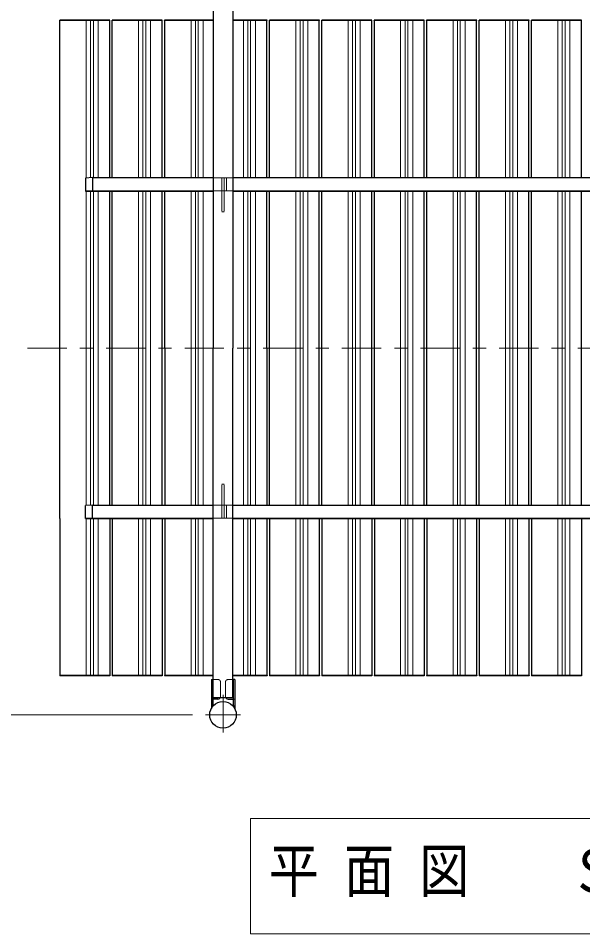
# Model space of a CAD drawing. Units: millimetres on the paper. Extents: x -385 to 0, y 0 to 267.
# Drawn here: x -320.4 to -277.4, y 160.7 to 230.6 of the extents above; entities that cross this region are included whole.
import ezdxf

# ---------------------------------------------------------------- set-up
doc = ezdxf.new("R2010")
doc.units = ezdxf.units.MM
doc.linetypes.add('USER1', pattern=[4.5, 2.5, -2])
doc.linetypes.add('USER2', pattern=[6, 3, -1, 1, -1])
doc.layers.add('LY_1', color=4, linetype='Continuous', lineweight=25)
doc.styles.add('ＭＳ ゴシック', font='')
doc.styles.get('ＭＳ ゴシック').set_extended_font_data('MS Gothic')

msp = doc.modelspace()

# ---------------------------------------------------------------- linework, layer by layer
at = {"layer": 'LY_1', "color": 70}
for p, q in [((-305.56, 232.087), (-305.56, 205.387)), ((-304.06, 232.087), (-304.06, 205.387)), ((-305.56, 178.687), (-305.56, 205.387)), ((-304.06, 178.687), (-304.06, 205.387)), ((-304.06, 178.687), (-305.56, 178.687))]:
    msp.add_line(p, q, dxfattribs=at)
at = {"layer": 'LY_1', "color": 131}
for p, q in [((-313.45, 230.419), (-317.27, 230.419)), ((-317.27, 230.387), (-317.27, 230.419)), ((-313.45, 230.387), (-317.27, 230.387)), ((-317.26, 218.396), (-317.26, 230.387)), ((-313.46, 218.396), (-313.46, 230.387)), ((-313.45, 230.387), (-313.45, 230.419)), ((-309.45, 230.419), (-313.27, 230.419)), ((-313.27, 230.387), (-313.27, 230.419)), ((-309.45, 230.387), (-313.27, 230.387)), ((-313.26, 218.396), (-313.26, 230.387)), ((-309.46, 218.396), (-309.46, 230.387)), ((-309.45, 230.387), (-309.45, 230.419)), ((-305.56, 230.419), (-309.27, 230.419)), ((-309.27, 230.387), (-309.27, 230.419)), ((-305.56, 230.387), (-309.27, 230.387)), ((-309.26, 218.387), (-309.26, 230.387)), ((-301.45, 230.419), (-304.06, 230.419)), ((-301.45, 230.387), (-304.06, 230.387)), ((-301.46, 218.387), (-301.46, 230.387)), ((-301.45, 230.387), (-301.45, 230.419)), ((-297.45, 230.419), (-301.27, 230.419)), ((-301.27, 230.387), (-301.27, 230.419)), ((-297.45, 230.387), (-301.27, 230.387)), ((-301.26, 218.396), (-301.26, 230.387)), ((-297.46, 218.396), (-297.46, 230.387)), ((-297.45, 230.387), (-297.45, 230.419)), ((-293.45, 230.419), (-297.27, 230.419)), ((-297.27, 230.387), (-297.27, 230.419)), ((-293.45, 230.387), (-297.27, 230.387)), ((-297.26, 218.396), (-297.26, 230.387)), ((-293.46, 218.396), (-293.46, 230.387)), ((-293.45, 230.387), (-293.45, 230.419)), ((-289.45, 230.419), (-293.27, 230.419)), ((-293.27, 230.387), (-293.27, 230.419)), ((-289.45, 230.387), (-293.27, 230.387)), ((-293.26, 218.396), (-293.26, 230.387)), ((-289.46, 218.396), (-289.46, 230.387)), ((-289.45, 230.387), (-289.45, 230.419)), ((-285.45, 230.419), (-289.27, 230.419)), ((-289.27, 230.387), (-289.27, 230.419)), ((-285.45, 230.387), (-289.27, 230.387)), ((-289.26, 218.396), (-289.26, 230.387)), ((-285.46, 218.396), (-285.46, 230.387)), ((-285.45, 230.387), (-285.45, 230.419)), ((-281.45, 230.419), (-285.27, 230.419)), ((-285.27, 230.387), (-285.27, 230.419)), ((-281.45, 230.387), (-285.27, 230.387)), ((-285.26, 218.396), (-285.26, 230.387)), ((-281.46, 218.396), (-281.46, 230.387)), ((-281.45, 230.387), (-281.45, 230.419)), ((-277.45, 230.419), (-281.27, 230.419)), ((-281.27, 230.387), (-281.27, 230.419)), ((-277.45, 230.387), (-281.27, 230.387)), ((-281.26, 218.396), (-281.26, 230.387)), ((-277.46, 218.396), (-277.46, 230.387)), ((-277.45, 230.387), (-277.45, 230.419)), ((-317.26, 193.401), (-317.26, 217.357)), ((-313.46, 193.401), (-313.46, 217.357)), ((-313.26, 193.401), (-313.26, 217.357)), ((-309.46, 193.401), (-309.46, 217.357)), ((-309.26, 205.387), (-309.26, 217.387)), ((-301.46, 205.387), (-301.46, 217.387)), ((-301.26, 193.401), (-301.26, 217.357)), ((-297.46, 193.401), (-297.46, 217.357)), ((-297.26, 193.401), (-297.26, 217.357)), ((-293.46, 193.401), (-293.46, 217.357)), ((-293.26, 193.401), (-293.26, 217.357)), ((-289.46, 193.401), (-289.46, 217.357)), ((-289.26, 193.401), (-289.26, 217.357)), ((-285.46, 193.401), (-285.46, 217.357)), ((-285.26, 193.401), (-285.26, 217.357)), ((-281.46, 193.401), (-281.46, 217.357)), ((-281.26, 193.401), (-281.26, 217.357)), ((-277.46, 193.401), (-277.46, 217.357)), ((-309.26, 205.387), (-309.26, 193.387)), ((-301.46, 205.387), (-301.46, 193.387)), ((-317.26, 192.362), (-317.26, 180.387)), ((-313.46, 192.362), (-313.46, 180.387)), ((-313.26, 192.362), (-313.26, 180.387)), ((-309.46, 192.362), (-309.46, 180.387)), ((-309.26, 192.387), (-309.26, 180.387)), ((-301.46, 192.387), (-301.46, 180.387)), ((-301.26, 192.362), (-301.26, 180.387)), ((-297.46, 192.362), (-297.46, 180.387)), ((-297.26, 192.362), (-297.26, 180.387)), ((-293.46, 192.362), (-293.46, 180.387)), ((-293.26, 192.362), (-293.26, 180.387)), ((-289.46, 192.362), (-289.46, 180.387)), ((-289.26, 192.362), (-289.26, 180.387)), ((-285.46, 192.362), (-285.46, 180.387)), ((-285.26, 192.362), (-285.26, 180.387)), ((-281.46, 192.362), (-281.46, 180.387)), ((-281.26, 192.362), (-281.26, 180.387)), ((-277.46, 192.362), (-277.46, 180.387)), ((-317.27, 180.387), (-317.27, 180.355)), ((-313.45, 180.387), (-317.27, 180.387)), ((-313.45, 180.355), (-317.27, 180.355)), ((-313.45, 180.387), (-313.45, 180.355)), ((-313.27, 180.387), (-313.27, 180.355)), ((-309.45, 180.387), (-313.27, 180.387)), ((-309.45, 180.355), (-313.27, 180.355)), ((-309.45, 180.387), (-309.45, 180.355)), ((-309.27, 180.387), (-309.27, 180.355)), ((-305.56, 180.387), (-309.27, 180.387)), ((-305.56, 180.355), (-309.27, 180.355)), ((-301.45, 180.387), (-304.06, 180.387)), ((-301.45, 180.355), (-304.06, 180.355)), ((-301.45, 180.387), (-301.45, 180.355)), ((-301.27, 180.387), (-301.27, 180.355)), ((-297.45, 180.387), (-301.27, 180.387)), ((-297.45, 180.355), (-301.27, 180.355)), ((-297.45, 180.387), (-297.45, 180.355)), ((-297.27, 180.387), (-297.27, 180.355)), ((-293.45, 180.387), (-297.27, 180.387)), ((-293.45, 180.355), (-297.27, 180.355)), ((-293.45, 180.387), (-293.45, 180.355)), ((-293.27, 180.387), (-293.27, 180.355)), ((-289.45, 180.387), (-293.27, 180.387)), ((-289.45, 180.355), (-293.27, 180.355)), ((-289.45, 180.387), (-289.45, 180.355)), ((-289.27, 180.387), (-289.27, 180.355)), ((-285.45, 180.387), (-289.27, 180.387)), ((-285.45, 180.355), (-289.27, 180.355)), ((-285.45, 180.387), (-285.45, 180.355)), ((-285.27, 180.387), (-285.27, 180.355)), ((-281.45, 180.387), (-285.27, 180.387)), ((-281.45, 180.355), (-285.27, 180.355)), ((-281.45, 180.387), (-281.45, 180.355)), ((-281.27, 180.387), (-281.27, 180.355)), ((-277.45, 180.387), (-281.27, 180.387)), ((-277.45, 180.355), (-281.27, 180.355)), ((-277.45, 180.387), (-277.45, 180.355))]:
    msp.add_line(p, q, dxfattribs=at)
at = {"layer": 'LY_1', "color": 131, "lineweight": 13}
for p, q in [((-315.252, 218.396), (-315.252, 230.387)), ((-314.92, 218.396), (-314.92, 230.387)), ((-314.7, 218.396), (-314.7, 230.387)), ((-314.334, 218.396), (-314.334, 230.387)), ((-311.252, 218.396), (-311.252, 230.387)), ((-310.92, 218.396), (-310.92, 230.387)), ((-310.7, 218.396), (-310.7, 230.387)), ((-310.334, 218.396), (-310.334, 230.387)), ((-307.252, 218.387), (-307.252, 230.387)), ((-306.92, 218.387), (-306.92, 230.387)), ((-306.7, 218.387), (-306.7, 230.387)), ((-306.334, 218.387), (-306.334, 230.387)), ((-303.252, 218.387), (-303.252, 230.387)), ((-302.92, 218.387), (-302.92, 230.387)), ((-302.7, 218.387), (-302.7, 230.387)), ((-302.334, 218.387), (-302.334, 230.387)), ((-299.252, 218.396), (-299.252, 230.387)), ((-298.92, 218.396), (-298.92, 230.387)), ((-298.7, 218.396), (-298.7, 230.387)), ((-298.334, 218.396), (-298.334, 230.387)), ((-295.252, 218.396), (-295.252, 230.387)), ((-294.92, 218.396), (-294.92, 230.387)), ((-294.7, 218.396), (-294.7, 230.387)), ((-294.334, 218.396), (-294.334, 230.387)), ((-291.252, 218.396), (-291.252, 230.387)), ((-290.92, 218.396), (-290.92, 230.387)), ((-290.7, 218.396), (-290.7, 230.387)), ((-290.334, 218.396), (-290.334, 230.387)), ((-287.252, 218.396), (-287.252, 230.387)), ((-286.92, 218.396), (-286.92, 230.387)), ((-286.7, 218.396), (-286.7, 230.387)), ((-286.334, 218.396), (-286.334, 230.387)), ((-283.252, 218.396), (-283.252, 230.387)), ((-282.92, 218.396), (-282.92, 230.387)), ((-282.7, 218.396), (-282.7, 230.387)), ((-282.334, 218.396), (-282.334, 230.387)), ((-279.252, 218.396), (-279.252, 230.387)), ((-278.92, 218.396), (-278.92, 230.387)), ((-278.7, 218.396), (-278.7, 230.387)), ((-278.334, 218.396), (-278.334, 230.387)), ((-315.252, 193.401), (-315.252, 217.357)), ((-314.92, 193.401), (-314.92, 217.357)), ((-314.7, 193.401), (-314.7, 217.357)), ((-314.334, 193.401), (-314.334, 217.357)), ((-311.252, 193.401), (-311.252, 217.357)), ((-310.92, 193.401), (-310.92, 217.357)), ((-310.7, 193.401), (-310.7, 217.357)), ((-310.334, 193.401), (-310.334, 217.357)), ((-307.252, 205.387), (-307.252, 217.387)), ((-306.92, 205.387), (-306.92, 217.387)), ((-306.7, 205.387), (-306.7, 217.387)), ((-306.334, 205.387), (-306.334, 217.387)), ((-303.252, 205.387), (-303.252, 217.387)), ((-302.92, 205.387), (-302.92, 217.387)), ((-302.7, 205.387), (-302.7, 217.387)), ((-302.334, 205.387), (-302.334, 217.387)), ((-299.252, 193.401), (-299.252, 217.357)), ((-298.92, 193.401), (-298.92, 217.357)), ((-298.7, 193.401), (-298.7, 217.357)), ((-298.334, 193.401), (-298.334, 217.357)), ((-295.252, 193.401), (-295.252, 217.357)), ((-294.92, 193.401), (-294.92, 217.357)), ((-294.7, 193.401), (-294.7, 217.357)), ((-294.334, 193.401), (-294.334, 217.357)), ((-291.252, 193.401), (-291.252, 217.357)), ((-290.92, 193.401), (-290.92, 217.357)), ((-290.7, 193.401), (-290.7, 217.357)), ((-290.334, 193.401), (-290.334, 217.357)), ((-287.252, 193.401), (-287.252, 217.357)), ((-286.92, 193.401), (-286.92, 217.357)), ((-286.7, 193.401), (-286.7, 217.357)), ((-286.334, 193.401), (-286.334, 217.357)), ((-283.252, 193.401), (-283.252, 217.357)), ((-282.92, 193.401), (-282.92, 217.357)), ((-282.7, 193.401), (-282.7, 217.357)), ((-282.334, 193.401), (-282.334, 217.357)), ((-279.252, 193.401), (-279.252, 217.357)), ((-278.92, 193.401), (-278.92, 217.357)), ((-278.7, 193.401), (-278.7, 217.357)), ((-278.334, 193.401), (-278.334, 217.357)), ((-307.252, 205.387), (-307.252, 193.387)), ((-306.92, 205.387), (-306.92, 193.387)), ((-306.7, 205.387), (-306.7, 193.387)), ((-306.334, 205.387), (-306.334, 193.387)), ((-303.252, 205.387), (-303.252, 193.387)), ((-302.92, 205.387), (-302.92, 193.387)), ((-302.7, 205.387), (-302.7, 193.387)), ((-302.334, 205.387), (-302.334, 193.387)), ((-315.252, 192.362), (-315.252, 180.387)), ((-314.92, 192.362), (-314.92, 180.387)), ((-314.7, 192.362), (-314.7, 180.387)), ((-314.334, 192.362), (-314.334, 180.387)), ((-311.252, 192.362), (-311.252, 180.387)), ((-310.92, 192.362), (-310.92, 180.387)), ((-310.7, 192.362), (-310.7, 180.387)), ((-310.334, 192.362), (-310.334, 180.387)), ((-307.252, 192.387), (-307.252, 180.387)), ((-306.92, 192.387), (-306.92, 180.387)), ((-306.7, 192.387), (-306.7, 180.387)), ((-306.334, 192.387), (-306.334, 180.387)), ((-303.252, 192.387), (-303.252, 180.387)), ((-302.92, 192.387), (-302.92, 180.387)), ((-302.7, 192.387), (-302.7, 180.387)), ((-302.334, 192.387), (-302.334, 180.387)), ((-299.252, 192.362), (-299.252, 180.387)), ((-298.92, 192.362), (-298.92, 180.387)), ((-298.7, 192.362), (-298.7, 180.387)), ((-298.334, 192.362), (-298.334, 180.387)), ((-295.252, 192.362), (-295.252, 180.387)), ((-294.92, 192.362), (-294.92, 180.387)), ((-294.7, 192.362), (-294.7, 180.387)), ((-294.334, 192.362), (-294.334, 180.387)), ((-291.252, 192.362), (-291.252, 180.387)), ((-290.92, 192.362), (-290.92, 180.387)), ((-290.7, 192.362), (-290.7, 180.387)), ((-290.334, 192.362), (-290.334, 180.387)), ((-287.252, 192.362), (-287.252, 180.387)), ((-286.92, 192.362), (-286.92, 180.387)), ((-286.7, 192.362), (-286.7, 180.387)), ((-286.334, 192.362), (-286.334, 180.387)), ((-283.252, 192.362), (-283.252, 180.387)), ((-282.92, 192.362), (-282.92, 180.387)), ((-282.7, 192.362), (-282.7, 180.387)), ((-282.334, 192.362), (-282.334, 180.387)), ((-279.252, 192.362), (-279.252, 180.387)), ((-278.92, 192.362), (-278.92, 180.387)), ((-278.7, 192.362), (-278.7, 180.387)), ((-278.334, 192.362), (-278.334, 180.387))]:
    msp.add_line(p, q, dxfattribs=at)
at = {"layer": 'LY_1', "color": 7}
for p, q in [((-317.26, 217.357), (-317.26, 218.396)), ((-317.26, 192.362), (-317.26, 193.401))]:
    msp.add_line(p, q, dxfattribs=at)
at = {"layer": 'LY_1', "color": 190}
for p, q in [((-314.774, 218.396), (-315.31, 218.356)), ((-315.31, 218.356), (-315.31, 217.357)), ((-314.774, 218.396), (-314.774, 217.397)), ((-314.774, 218.396), (-305.56, 218.396)), ((-304.06, 218.396), (-253.56, 218.396)), ((-314.774, 217.397), (-315.31, 217.357)), ((-315.31, 217.357), (-305.56, 217.357)), ((-314.774, 217.397), (-305.56, 217.397)), ((-304.06, 217.397), (-253.56, 217.397)), ((-304.06, 217.357), (-253.56, 217.357)), ((-314.774, 193.401), (-315.31, 193.361)), ((-315.31, 192.362), (-315.31, 193.361)), ((-314.774, 192.402), (-314.774, 193.401)), ((-314.774, 193.401), (-305.56, 193.401)), ((-304.06, 193.401), (-253.56, 193.401)), ((-314.774, 192.402), (-315.31, 192.362)), ((-315.31, 192.362), (-305.56, 192.362)), ((-314.774, 192.402), (-305.56, 192.402)), ((-304.06, 192.402), (-253.56, 192.402)), ((-304.06, 192.362), (-253.56, 192.362))]:
    msp.add_line(p, q, dxfattribs=at)
at = {"layer": 'LY_1', "color": 190, "linetype": 'USER1', "lineweight": 13}
for p, q in [((-304.06, 218.387), (-305.56, 218.387)), ((-304.54, 218.323), (-304.54, 217.387)), ((-304.06, 217.387), (-305.56, 217.387)), ((-304.06, 193.387), (-305.56, 193.387)), ((-304.54, 192.451), (-304.54, 193.387)), ((-304.06, 192.387), (-305.56, 192.387))]:
    msp.add_line(p, q, dxfattribs=at)
at = {"layer": 'LY_1', "color": 70, "linetype": 'USER1', "lineweight": 13}
for p, q in [((-304.9, 218.323), (-304.9, 215.787)), ((-304.72, 218.323), (-304.72, 215.787)), ((-304.72, 215.787), (-304.9, 215.787)), ((-304.72, 194.987), (-304.9, 194.987)), ((-304.9, 192.451), (-304.9, 194.987)), ((-304.72, 192.451), (-304.72, 194.987))]:
    msp.add_line(p, q, dxfattribs=at)
at = {"layer": 'LY_1', "color": 2, "linetype": 'USER2', "lineweight": 13}
for p, q in [((-238.735, 205.387), (-320.041, 205.387)), ((-304.81, 178.924), (-304.81, 176.05)), ((-303.473, 177.387), (-306.147, 177.387))]:
    msp.add_line(p, q, dxfattribs=at)
at = {"layer": 'LY_1'}
for p, q in [((-305.7, 180.087), (-305.58, 180.087)), ((-305.7, 180.087), (-305.7, 177.877)), ((-305.58, 180.087), (-305.58, 178.05)), ((-303.92, 180.087), (-304.04, 180.087)), ((-304.04, 180.087), (-304.04, 178.05)), ((-303.92, 180.087), (-303.92, 177.877)), ((-305.2, 178.587), (-305.58, 178.587)), ((-304.42, 178.587), (-304.04, 178.587)), ((-305.7, 178.05), (-305.58, 178.05)), ((-303.92, 178.05), (-304.04, 178.05))]:
    msp.add_line(p, q, dxfattribs=at)
at = {"layer": 'LY_1', "linetype": 'USER1', "lineweight": 13}
for p, q in [((-305.2, 180.087), (-305.58, 180.087)), ((-305, 179.887), (-305, 178.787)), ((-304.62, 179.887), (-304.62, 178.787)), ((-304.42, 180.087), (-304.04, 180.087)), ((-305.7, 178.587), (-305.58, 178.587)), ((-303.92, 178.587), (-304.04, 178.587))]:
    msp.add_line(p, q, dxfattribs=at)
at = {"layer": 'LY_1', "color": 7, "lineweight": 13}
for p, q in [((-307.147, 177.387), (-328.36, 177.387)), ((-302.71, 169.483), (-302.71, 160.683)), ((-254.91, 169.483), (-302.71, 169.483)), ((-302.71, 160.683), (-254.91, 160.683))]:
    msp.add_line(p, q, dxfattribs=at)
at = {"layer": 'LY_1'}
msp.add_circle((-304.81, 177.387), 1.016, dxfattribs=at)
at = {"layer": 'LY_1', "linetype": 'USER1', "lineweight": 13}
for centre, start, end in [((-305.2, 179.887), 0, 90), ((-304.42, 179.887), 90, 180), ((-305.2, 178.787), 330, 0), ((-304.42, 178.787), 180, 210)]:
    msp.add_arc(centre, 0.2, start, end, dxfattribs=at)
at = {"layer": 'LY_1'}
for centre, start, end in [((-305.2, 178.787), 270, 330), ((-304.42, 178.787), 210, 270)]:
    msp.add_arc(centre, 0.2, start, end, dxfattribs=at)

# ---------------------------------------------------------------- texts
at = {"layer": 'LY_1', "color": 7, "insert": (-301.31, 165.083), "char_height": 3.299, "attachment_point": 4, "style": 'ＭＳ ゴシック'}
msp.add_mtext('\\T1.5;\\W0.85;平面図\u3000Ｓ＝1/50', dxfattribs=at)

doc.saveas('drawing.dxf')
